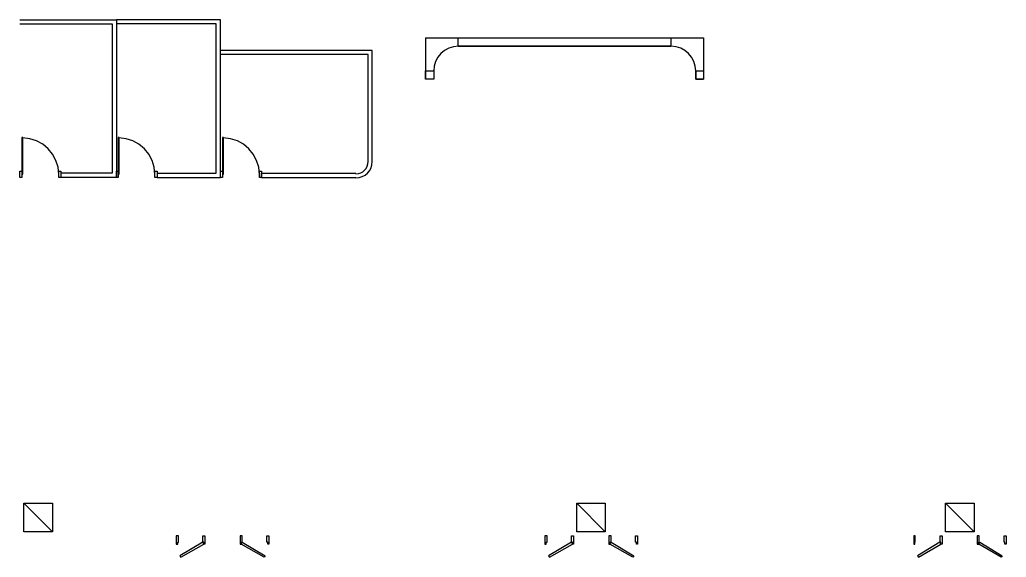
# Model space of a CAD drawing. Header units: millimetres. Extents: x -1062 to 473405, y -148599 to 38948.
# Drawn here: x 69535 to 93614, y -98599 to -85478 of the extents above; entities that cross this region are included whole.
import ezdxf

# ---------------------------------------------------------------- set-up
doc = ezdxf.new("R2010")
doc.units = ezdxf.units.MM
for name, color, linetype in [('COLUMN', 1, 'Continuous'), ('DOOR', 3, 'Continuous'), ('WALL', 7, 'Continuous'), ('WINDOW', 4, 'Continuous')]:
    doc.layers.add(name, color=color, linetype=linetype)

msp = doc.modelspace()

# ---------------------------------------------------------------- linework, layer by layer
at = {"layer": 'COLUMN'}
for p, q in [((70334.3, -97976.3), (69636.1, -97277.7)), ((69636.1, -97277.7), (70334.3, -97277.7)), ((69636.1, -97976.3), (69636.1, -97277.7)), ((70334.3, -97277.7), (70334.3, -97976.3)), ((83827.2, -97976.3), (83129, -97277.7)), ((83129, -97277.7), (83827.2, -97277.7)), ((83129, -97976.3), (83129, -97277.7)), ((83827.2, -97277.7), (83827.2, -97976.3)), ((92826.7, -97976.3), (92128.5, -97277.7)), ((92128.5, -97277.7), (92826.7, -97277.7)), ((92128.5, -97976.3), (92128.5, -97277.7)), ((92826.7, -97277.7), (92826.7, -97976.3)), ((70334.3, -97976.3), (69636.1, -97976.3)), ((83827.2, -97976.3), (83129, -97976.3)), ((92826.7, -97976.3), (92128.5, -97976.3))]:
    msp.add_line(p, q, dxfattribs=at)
at = {"layer": 'DOOR'}
for p, q in [((69610.7, -88348.7), (69585.3, -88348.7)), ((69585.3, -88348.7), (69585.3, -89250.5)), ((69780.4, -88381.3), (69601.6, -88361.4)), ((69610.7, -89250.5), (69610.7, -88348.7)), ((71959, -88348.7), (71933.6, -88348.7)), ((71933.6, -88348.7), (71933.6, -89250.5)), ((72128.6, -88381.3), (71949.8, -88361.4)), ((71959, -89250.5), (71959, -88348.7)), ((74510.3, -88348.7), (74484.9, -88348.7)), ((74484.9, -88348.7), (74484.9, -89250.5)), ((74680, -88381.3), (74501.1, -88361.4)), ((74510.3, -89250.5), (74510.3, -88348.7)), ((69946.7, -88434.6), (69780.4, -88381.3)), ((70097.1, -88517.7), (69946.7, -88434.6)), ((70228, -88627.1), (70097.1, -88517.7)), ((72295, -88434.6), (72128.6, -88381.3)), ((72445.3, -88517.7), (72295, -88434.6)), ((72576.2, -88627.1), (72445.3, -88517.7)), ((74846.3, -88434.6), (74680, -88381.3)), ((74996.7, -88517.7), (74846.3, -88434.6)), ((75127.5, -88627.1), (74996.7, -88517.7)), ((70335.8, -88759.3), (70228, -88627.1)), ((70417.3, -88910.7), (70335.8, -88759.3)), ((72684.1, -88759.3), (72576.2, -88627.1)), ((72765.5, -88910.7), (72684.1, -88759.3)), ((75235.4, -88759.3), (75127.5, -88627.1)), ((75316.8, -88910.7), (75235.4, -88759.3)), ((70468.7, -89077.7), (70417.3, -88910.7)), ((70486.6, -89256.8), (70468.7, -89077.7)), ((72816.9, -89077.7), (72765.5, -88910.7)), ((72834.8, -89256.8), (72816.9, -89077.7)), ((75368.2, -89077.7), (75316.8, -88910.7)), ((75386.2, -89256.8), (75368.2, -89077.7)), ((69534.6, -89326.7), (69534.6, -89174.3)), ((69534.6, -89174.3), (69585.3, -89174.3)), ((69585.3, -89326.7), (69534.6, -89326.7)), ((69585.3, -89174.3), (69585.3, -89326.7)), ((69585.3, -89250.5), (69610.7, -89250.5)), ((70486.6, -89326.7), (70486.6, -89174.3)), ((70486.6, -89174.3), (70537.3, -89174.3)), ((70537.3, -89326.7), (70486.6, -89326.7)), ((70537.3, -89174.3), (70537.3, -89326.7)), ((71895.5, -89326.7), (71895.5, -89174.3)), ((71895.5, -89174.3), (71933.6, -89174.3)), ((71933.6, -89326.7), (71895.5, -89326.7)), ((71933.6, -89174.3), (71933.6, -89326.7)), ((71933.6, -89250.5), (71959, -89250.5)), ((72834.8, -89326.7), (72834.8, -89174.3)), ((72834.8, -89174.3), (72885.6, -89174.3)), ((72885.6, -89326.7), (72834.8, -89326.7)), ((72885.6, -89174.3), (72885.6, -89326.7)), ((74434.2, -89326.7), (74434.2, -89174.3)), ((74434.2, -89174.3), (74484.9, -89174.3)), ((74484.9, -89326.7), (74434.2, -89326.7)), ((74484.9, -89174.3), (74484.9, -89326.7)), ((74484.9, -89250.5), (74510.3, -89250.5)), ((75386.2, -89326.7), (75386.2, -89174.3)), ((75386.2, -89174.3), (75436.9, -89174.3)), ((75436.9, -89326.7), (75386.2, -89326.7)), ((75436.9, -89174.3), (75436.9, -89326.7))]:
    msp.add_line(p, q, dxfattribs=at)
at = {"layer": 'WALL'}
for p, q in [((79435.3, -85922.7), (86226.2, -85922.7)), ((79435.3, -85922.7), (79435.3, -86926.1)), ((86226.2, -85922.7), (86226.2, -86926.1)), ((80006.6, -86173.4), (79904.2, -86229)), ((80119.8, -86138.2), (80006.6, -86173.4)), ((80241.3, -86125.9), (80119.8, -86138.2)), ((80235, -86125.9), (85426.5, -86125.9)), ((85554.4, -86138.2), (85432.9, -86125.9)), ((85667.5, -86173.4), (85554.4, -86138.2)), ((85770, -86229), (85667.5, -86173.4)), ((79741.4, -86391.9), (79685.8, -86494.4)), ((79815, -86302.7), (79741.4, -86391.9)), ((79904.2, -86229), (79815, -86302.7)), ((85859.2, -86302.7), (85770, -86229)), ((85932.8, -86391.9), (85859.2, -86302.7)), ((85988.4, -86494.4), (85932.8, -86391.9)), ((79650.6, -86607.7), (79638.4, -86729.3)), ((79685.8, -86494.4), (79650.6, -86607.7)), ((86023.5, -86607.7), (85988.4, -86494.4)), ((86035.8, -86729.3), (86023.5, -86607.7)), ((79638.4, -86722.9), (79638.4, -86926.1)), ((86035.8, -86722.9), (86035.8, -86926.1)), ((79638.4, -86926.1), (79435.3, -86926.1)), ((86035.8, -86926.1), (86226.2, -86926.1))]:
    msp.add_line(p, q, dxfattribs=at)
for points in [[(85426.5, -85922.7), (85426.5, -86125.9), (80235, -86125.9), (80235, -85922.7), (85426.5, -85922.7)], [(79638.4, -86722.9), (79638.4, -86926.1), (79435.3, -86926.1), (79435.3, -86722.9), (79638.4, -86722.9)], [(86226.2, -86722.9), (86226.2, -86926.1), (86035.8, -86926.1), (86035.8, -86722.9), (86226.2, -86722.9)]]:
    msp.add_lwpolyline(points, close=True, dxfattribs=at)
at = {"layer": 'WINDOW'}
for p, q in [((69534.6, -85478.2), (71895.5, -85478.2)), ((71895.5, -85478.2), (71895.5, -89326.7)), ((74434.2, -85478.2), (71895.5, -85478.2)), ((74434.2, -89326.7), (74434.2, -85478.2)), ((69534.6, -85579.8), (71794, -85579.8)), ((71794, -85579.8), (71794, -89225.1)), ((74332.6, -85579.8), (71895.5, -85579.8)), ((74332.6, -89225.1), (74332.6, -85579.8)), ((78140.6, -86227.6), (74434.2, -86227.6)), ((78039, -86329.2), (74434.2, -86329.2)), ((78039, -88932.9), (78039, -86329.2)), ((78140.6, -88932.9), (78140.6, -86227.6)), ((77988.1, -89106.2), (78015.6, -89055.5)), ((78015.6, -89055.5), (78033, -88999.4)), ((78033, -88999.4), (78039, -88939.3)), ((78109.2, -89095), (78132.5, -89019.9)), ((78132.5, -89019.9), (78140.6, -88939.3)), ((71794, -89225.1), (70537.3, -89225.1)), ((70537.3, -89225.1), (70537.3, -89326.7)), ((71895.5, -89326.7), (70537.3, -89326.7)), ((72885.6, -89225.1), (74332.6, -89225.1)), ((72885.6, -89225.1), (72885.6, -89326.7)), ((72885.6, -89326.7), (74434.2, -89326.7)), ((75436.9, -89225.1), (77734.4, -89225.1)), ((75436.9, -89326.7), (75436.9, -89225.1)), ((75436.9, -89326.7), (77734.4, -89326.7)), ((77740.8, -89237.8), (77800.9, -89231.7)), ((77740.8, -89339.4), (77821.3, -89331.2)), ((77800.9, -89231.7), (77856.9, -89214.3)), ((77821.3, -89331.2), (77896.4, -89307.9)), ((77856.9, -89214.3), (77907.5, -89186.8)), ((77896.4, -89307.9), (77964.3, -89271)), ((77907.5, -89186.8), (77951.7, -89150.3)), ((77951.7, -89150.3), (77988.1, -89106.2)), ((77964.3, -89271), (78023.5, -89222.2)), ((78023.5, -89222.2), (78072.3, -89163)), ((78072.3, -89163), (78109.2, -89095)), ((73406, -98077.9), (73355.2, -98077.9)), ((73355.2, -98077.9), (73355.2, -98281.1)), ((73393.3, -98281.1), (73393.3, -98230.3)), ((73393.3, -98230.3), (73406, -98230.3)), ((73406, -98230.3), (73406, -98077.9)), ((74002.6, -98230.3), (73444.1, -98560.5)), ((74002.6, -98230.3), (74002.6, -98077.9)), ((74002.6, -98077.9), (74053.4, -98077.9)), ((74028, -98230.3), (74002.6, -98230.3)), ((74028, -98281.1), (74002.6, -98230.3)), ((74028, -98281.1), (74028, -98230.3)), ((74053.4, -98077.9), (74053.4, -98281.1)), ((74967.3, -98077.9), (74916.5, -98077.9)), ((74916.5, -98077.9), (74916.5, -98281.1)), ((74941.9, -98281.1), (74941.9, -98230.3)), ((74941.9, -98230.3), (74967.3, -98230.3)), ((74941.9, -98281.1), (74967.3, -98230.3)), ((74967.3, -98230.3), (74967.3, -98077.9)), ((74967.3, -98230.3), (75525.8, -98560.5)), ((75563.9, -98230.3), (75563.9, -98077.9)), ((75563.9, -98077.9), (75614.6, -98077.9)), ((75589.2, -98230.3), (75563.9, -98230.3)), ((75589.2, -98281.1), (75589.2, -98230.3)), ((75614.6, -98077.9), (75614.6, -98281.1)), ((82405.5, -98077.9), (82354.7, -98077.9)), ((82354.7, -98077.9), (82354.7, -98281.1)), ((82380.1, -98281.1), (82380.1, -98230.3)), ((82380.1, -98230.3), (82405.5, -98230.3)), ((82405.5, -98230.3), (82405.5, -98077.9)), ((83002.1, -98230.3), (82443.6, -98560.5)), ((83002.1, -98230.3), (83002.1, -98077.9)), ((83002.1, -98077.9), (83052.9, -98077.9)), ((83027.5, -98230.3), (83002.1, -98230.3)), ((83027.5, -98281.1), (83002.1, -98230.3)), ((83027.5, -98281.1), (83027.5, -98230.3)), ((83052.9, -98077.9), (83052.9, -98281.1)), ((83966.8, -98077.9), (83916, -98077.9)), ((83916, -98077.9), (83916, -98281.1)), ((83941.4, -98281.1), (83941.4, -98230.3)), ((83941.4, -98230.3), (83966.8, -98230.3)), ((83941.4, -98281.1), (83966.8, -98230.3)), ((83966.8, -98230.3), (83966.8, -98077.9)), ((83966.8, -98230.3), (84525.3, -98560.5)), ((84563.4, -98230.3), (84563.4, -98077.9)), ((84563.4, -98077.9), (84614.1, -98077.9)), ((84588.7, -98230.3), (84563.4, -98230.3)), ((84588.7, -98281.1), (84588.7, -98230.3)), ((84614.1, -98077.9), (84614.1, -98281.1)), ((91392.3, -98077.9), (91354.2, -98077.9)), ((91354.2, -98077.9), (91354.2, -98281.1)), ((91379.6, -98281.1), (91379.6, -98230.3)), ((91379.6, -98230.3), (91392.3, -98230.3)), ((91392.3, -98230.3), (91392.3, -98077.9)), ((91988.9, -98230.3), (91443.1, -98560.5)), ((92014.3, -98281.1), (91988.9, -98230.3)), ((92001.6, -98230.3), (92001.6, -98077.9)), ((92001.6, -98077.9), (92052.4, -98077.9)), ((92014.3, -98230.3), (92001.6, -98230.3)), ((92014.3, -98281.1), (92014.3, -98230.3)), ((92052.4, -98077.9), (92052.4, -98281.1)), ((92953.6, -98077.9), (92902.8, -98077.9)), ((92902.8, -98077.9), (92902.8, -98281.1)), ((92940.9, -98281.1), (92940.9, -98230.3)), ((92940.9, -98230.3), (92953.6, -98230.3)), ((92940.9, -98281.1), (92966.3, -98230.3)), ((92953.6, -98230.3), (92953.6, -98077.9)), ((92966.3, -98230.3), (93512.1, -98560.5)), ((93562.9, -98230.3), (93562.9, -98077.9)), ((93562.9, -98077.9), (93613.6, -98077.9)), ((93575.6, -98230.3), (93562.9, -98230.3)), ((93575.6, -98281.1), (93575.6, -98230.3)), ((93613.6, -98077.9), (93613.6, -98281.1)), ((73355.2, -98281.1), (73393.3, -98281.1)), ((73469.5, -98598.6), (74028, -98281.1)), ((74053.4, -98281.1), (74028, -98281.1)), ((74916.5, -98281.1), (74941.9, -98281.1)), ((75500.4, -98598.6), (74941.9, -98281.1)), ((75614.6, -98281.1), (75589.2, -98281.1)), ((82354.7, -98281.1), (82380.1, -98281.1)), ((82469, -98598.6), (83027.5, -98281.1)), ((83052.9, -98281.1), (83027.5, -98281.1)), ((83916, -98281.1), (83941.4, -98281.1)), ((84499.9, -98598.6), (83941.4, -98281.1)), ((84614.1, -98281.1), (84588.7, -98281.1)), ((91354.2, -98281.1), (91379.6, -98281.1)), ((91468.5, -98598.6), (92014.3, -98281.1)), ((92052.4, -98281.1), (92014.3, -98281.1)), ((92902.8, -98281.1), (92940.9, -98281.1)), ((93486.7, -98598.6), (92940.9, -98281.1)), ((93613.6, -98281.1), (93575.6, -98281.1)), ((73444.1, -98560.5), (73469.5, -98598.6)), ((75525.8, -98560.5), (75500.4, -98598.6)), ((82443.6, -98560.5), (82469, -98598.6)), ((84525.3, -98560.5), (84499.9, -98598.6)), ((91443.1, -98560.5), (91468.5, -98598.6)), ((93512.1, -98560.5), (93486.7, -98598.6))]:
    msp.add_line(p, q, dxfattribs=at)

doc.saveas('drawing.dxf')
